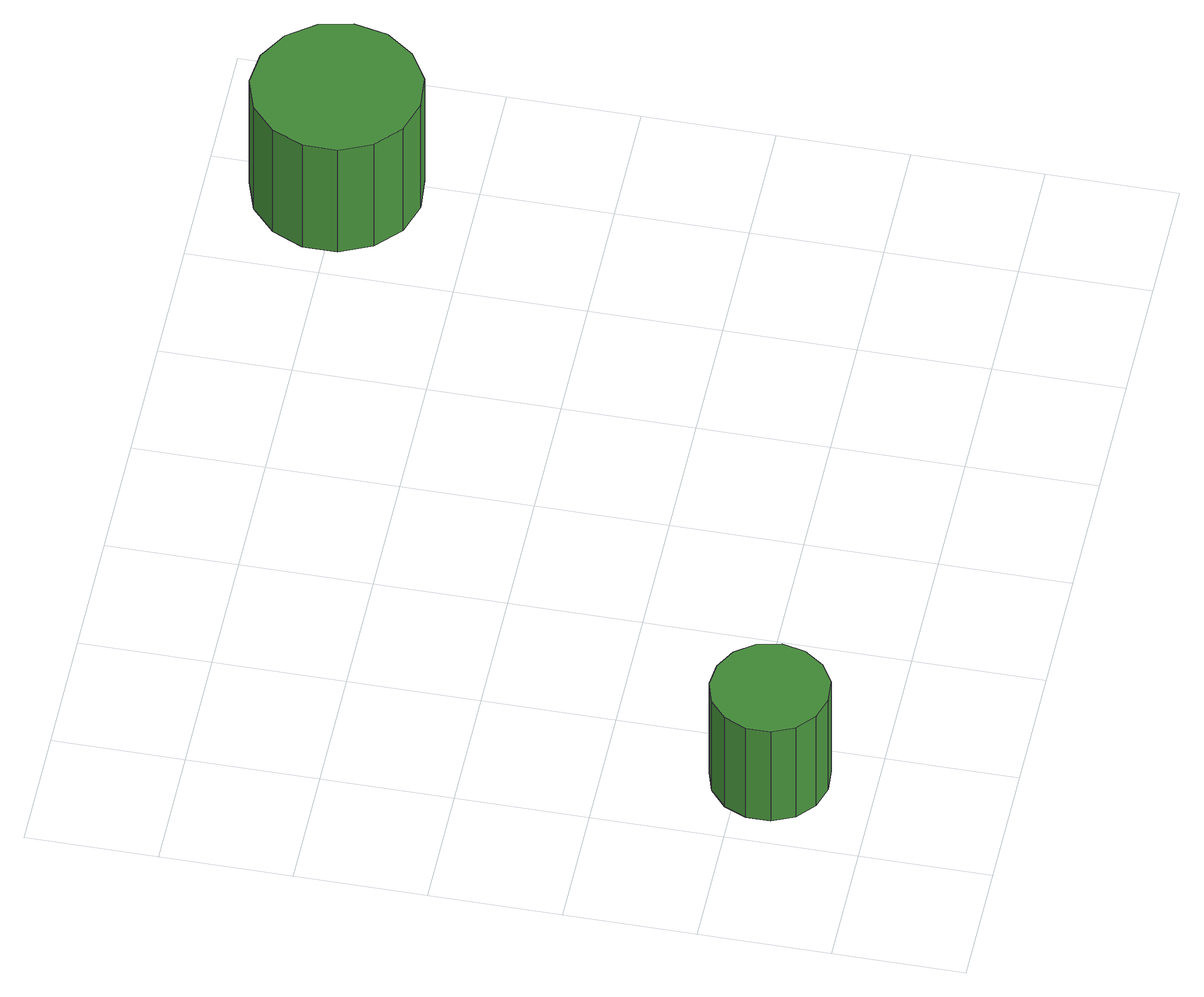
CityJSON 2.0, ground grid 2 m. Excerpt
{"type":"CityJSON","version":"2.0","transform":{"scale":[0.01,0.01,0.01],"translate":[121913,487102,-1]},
"CityObjects":{
"tree1":{"type":"SolitaryVegetationObject","attributes":{"function":"something"},"geometry":[{"type":"MultiSurface","lod":"1","boundaries":[[[0,1,2,3,4,5,6,7,8,9,10,11,12,13,14]],[[15,16,17,18,19,20,21,22,23,24,25,26,27,28,29]],[[0,29,28,1]],[[1,28,27,2]],[[2,27,26,3]],[[3,26,25,4]],[[4,25,24,5]],[[5,24,23,6]],[[6,23,22,7]],[[7,22,21,8]],[[8,21,20,9]],[[9,20,19,10]],[[10,19,18,11]],[[11,18,17,12]],[[12,17,16,13]],[[13,16,15,14]],[[14,15,29,0]]]}]},
"tree2":{"type":"SolitaryVegetationObject","attributes":{"function":"something"},"geometry":[{"type":"MultiSurface","lod":"1","boundaries":[[[30,31,32,33,34,35,36,37,38,39,40,41,42,43,44]],[[45,46,47,48,49,50,51,52,53,54,55,56,57,58,59]],[[30,59,58,31]],[[31,58,57,32]],[[32,57,56,33]],[[33,56,55,34]],[[34,55,54,35]],[[35,54,53,36]],[[36,53,52,37]],[[37,52,51,38]],[[38,51,50,39]],[[39,50,49,40]],[[40,49,48,41]],[[41,48,47,42]],[[42,47,46,43]],[[43,46,45,44]],[[44,45,59,30]]]}]}
},
"vertices":[
[221,157,253],[213,194,253],[191,224,253],[159,242,253],[122,246,253],[87,235,253],[59,210,253],[44,176,253],[44,139,253],[59,105,253],[87,80,253],[122,69,253],[159,72,253],[191,91,253],[213,121,253],[213,121,65],[191,91,65],[159,72,65],[122,69,65],[87,80,65],[59,105,65],[44,139,65],[44,176,65],[59,210,65],[87,235,65],[122,246,65],[159,242,65],[191,224,65],[213,194,65],[221,157,65],
[1301,1007,278],[1290,1059,278],[1258,1102,278],[1212,1129,278],[1159,1135,278],[1108,1118,278],[1069,1082,278],[1047,1034,278],[1047,981,278],[1069,932,278],[1108,896,278],[1159,880,278],[1212,885,278],[1258,912,278],[1290,955,278],[1290,955,63],[1258,912,63],[1212,885,63],[1159,880,63],[1108,896,63],[1069,932,63],[1047,981,63],[1047,1034,63],[1069,1082,63],[1108,1118,63],[1159,1135,63],[1212,1129,63],[1258,1102,63],[1290,1059,63],[1301,1007,63]
]}
